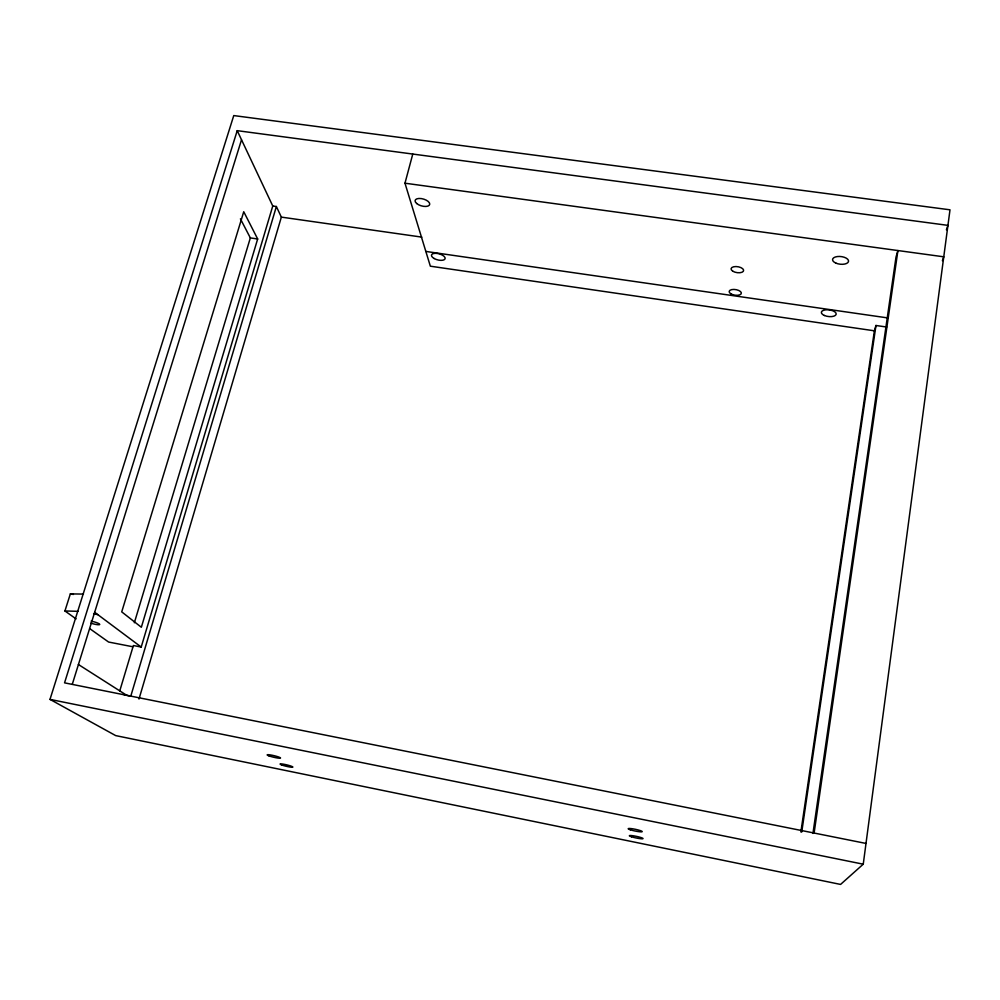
<?xml version="1.0" encoding="UTF-8"?>
<svg xmlns="http://www.w3.org/2000/svg" width="1000" height="1000" viewBox="0 0 1000 1000"><rect width="100%" height="100%" fill="white"/><g stroke="black" fill="none" stroke-linecap="round" stroke-linejoin="round"><path stroke-width="1.5" d="M863.25 864.188L950 209.812L233.762 115.575L50 699.388L115.675 735.6L840.575 884.425L863.25 864.188L50 699.388M814.112 833.037L897.913 250.55L896.012 257.05L812.95 833.438M800.875 832L874.4 330.812L875.962 325.487L886.688 327.038M801.75 831.963L875.962 325.487M874.4 330.812L430.35 266.188L404.975 183.2L412.775 154.05M138.988 699.062L281.35 217.113L276.375 206.513L272.762 206L237.225 130.662L947.938 225.362L946.413 229.788M276.375 206.513L130.787 696.15L124.175 694.825M257.663 238.975L141.35 627.263L121.725 611.875L243.738 211.737L257.663 238.975L250.338 237.913L240.425 218.837M119.775 690.85L133.375 645.525L141.213 647.05L272.762 206M134.35 622.762L250.338 237.913M72.337 684.137L241.5 139.838M237.225 130.662L64.55 682.85L866 843.438M76.075 618.9L64.925 610.962L70.35 593.888L83.425 594.087M942.387 260.7L943.775 256.812L404.975 183.2M64.925 610.962L78.012 611.325M281.35 217.113L421.8 237.113M425.838 251.438L888.012 317.962M70.35 593.888L73.425 594.462M93.588 613.825L97.825 614.637M132.825 646.762L108.588 642.038L89.712 628.612M78.362 664.475L126.812 695.362M94.612 612.238L141.213 647.05M91.125 621.125A6.587 1.087 15 0 1 99.75 624.462A6.587 1.087 15 0 1 90.8 623.125M630.288 829.788A7.212 0.875 11.8 0 0 642.038 831.787A7.212 0.875 11.8 0 0 633.263 828.9A7.212 0.875 11.8 0 0 630.288 829.788M631.5 836.787A6.963 0.812 11.9 0 0 642.875 838.737A6.963 0.812 11.9 0 0 634.388 835.975A6.963 0.812 11.9 0 0 631.5 836.787M268.988 755.888A6.9 0.812 13.4 0 0 280.275 758.2A6.9 0.812 13.4 0 0 272.175 755.25A6.9 0.812 13.4 0 0 268.988 755.888M281.775 765A6.675 0.762 13.4 0 0 292.7 767.237A6.675 0.762 13.4 0 0 284.938 764.45A6.675 0.762 13.4 0 0 281.775 765M434.175 258.525A7.05 3.125 15 0 0 445.112 258.675A7.05 3.125 15 0 0 435.613 253.312A7.05 3.125 15 0 0 434.175 258.525M824.412 315.5A7.475 3.35 7.1 0 0 836.162 314.288A7.475 3.35 7.1 0 0 825.738 309.825A7.475 3.35 7.1 0 0 824.412 315.5M416.688 203.512A7.562 3.562 15.9 0 0 429.25 205.275A7.562 3.562 15.9 0 0 421.325 198.588A7.562 3.562 15.9 0 0 416.688 203.512M732.688 271.137A6.35 3 8.8 0 0 743.337 271.3A6.35 3 8.8 0 0 736 266.55A6.35 3 8.8 0 0 732.688 271.137M730.75 293.738A6.162 2.825 8.9 0 0 741.075 293.95A6.162 2.825 8.9 0 0 733.95 289.425A6.162 2.825 8.9 0 0 730.75 293.738M835.825 263.087A8.025 3.85 6.5 0 0 848.5 261.488A8.025 3.85 6.5 0 0 837.35 256.55A8.025 3.85 6.5 0 0 835.825 263.087"/></g></svg>
